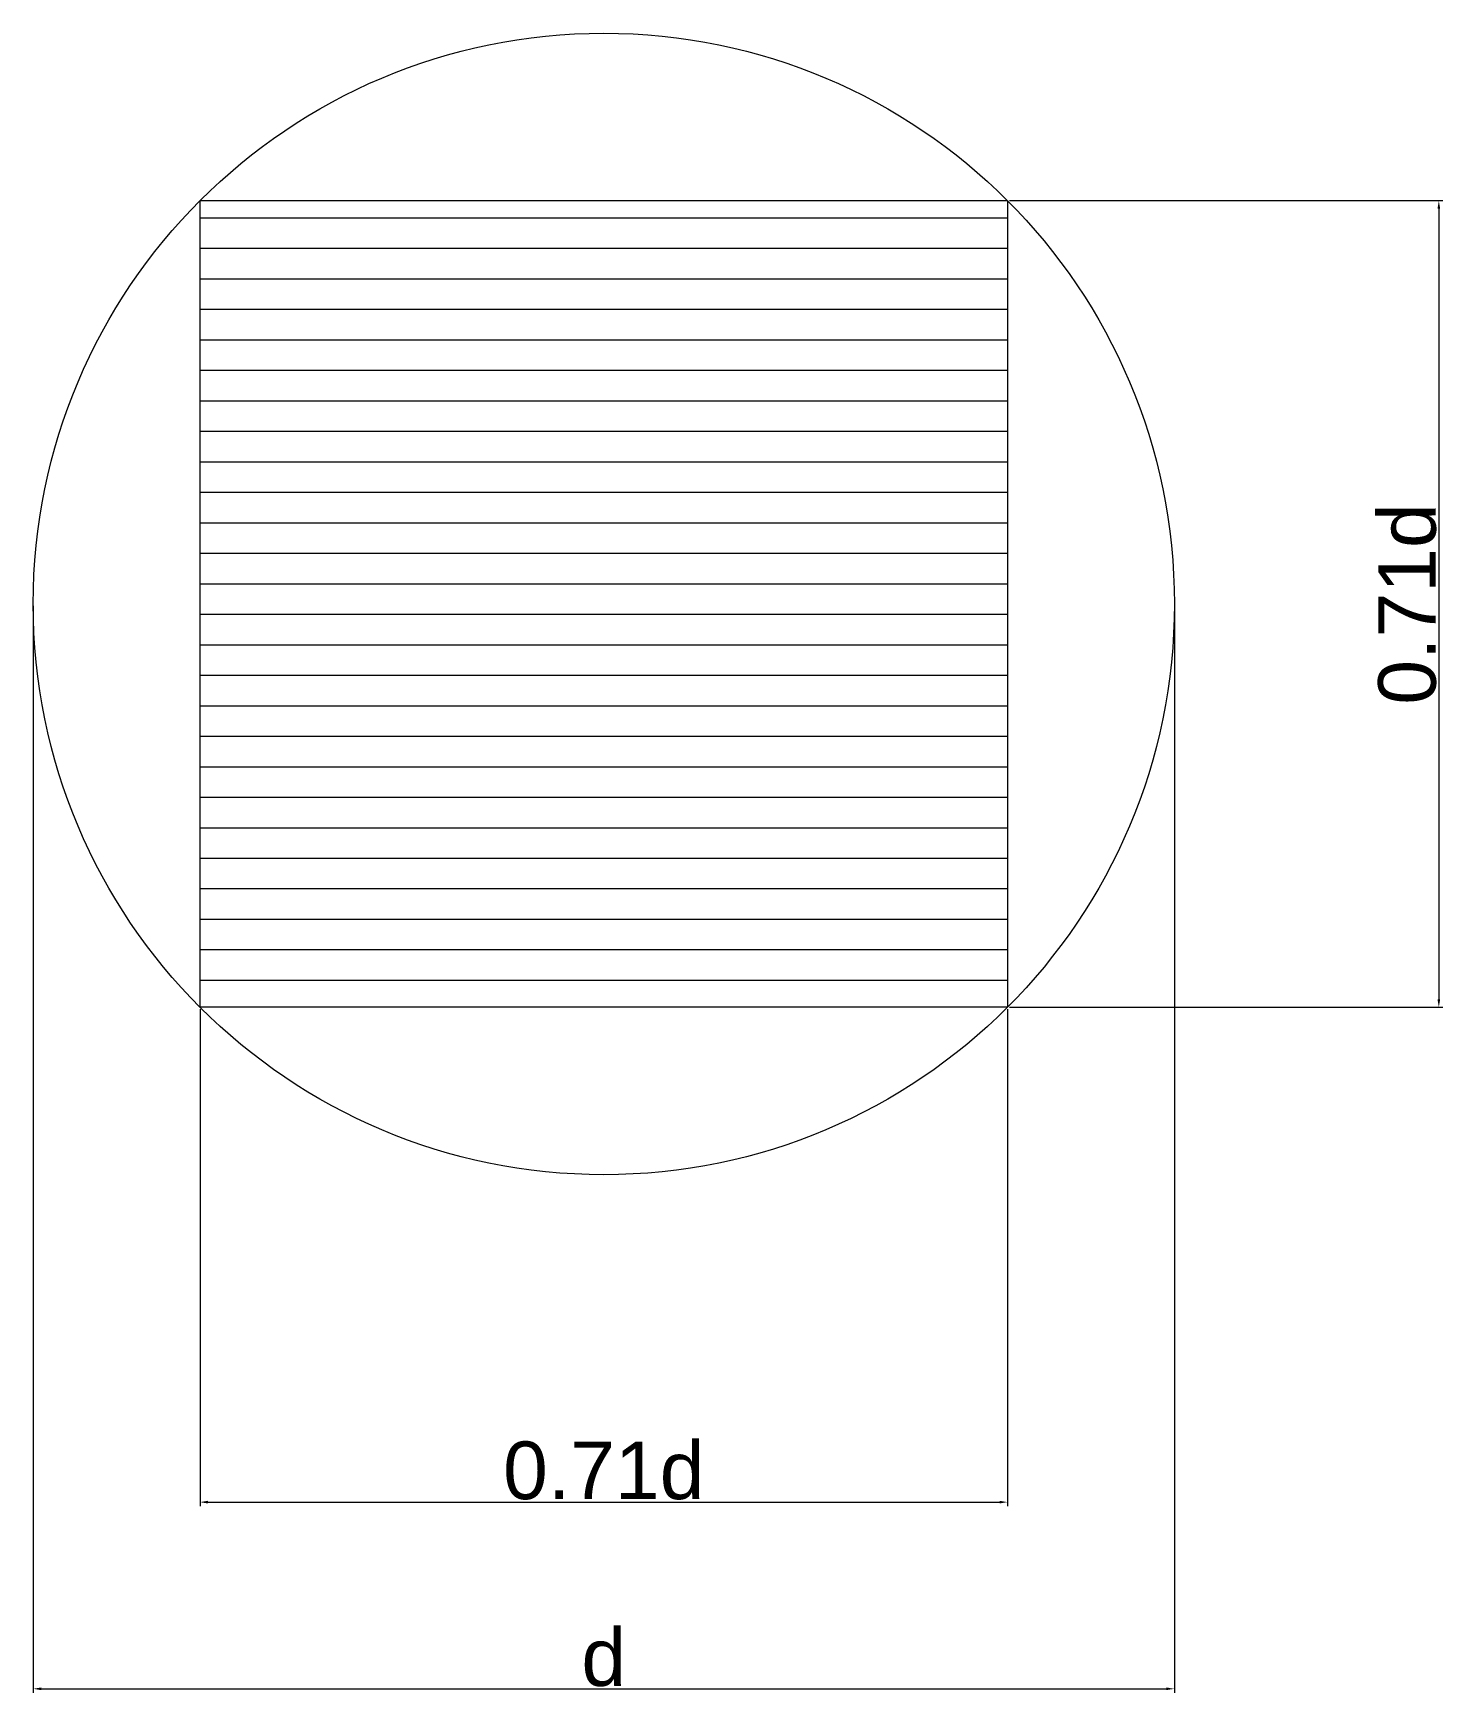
# Model space of a CAD drawing. Header units: millimetres. Extents: x -60 to 1545, y -297 to 361.
# Drawn here: x 1105 to 1545, y -297 to 221 of the extents above; entities that cross this region are included whole.
import ezdxf

# ---------------------------------------------------------------- set-up
doc = ezdxf.new("R2010")
doc.units = ezdxf.units.MM
doc.styles.get("Standard").update_dxf_attribs({"font": 'arial_0.ttf'})
doc.dimstyles.new('ISO-25', dxfattribs={"dimtxt": 2.5, "dimasz": 2.5, "dimexe": 1.25, "dimexo": 0.625, "dimtad": 1, "dimtxsty": 'Standard', "dimcen": 2.5, "dimadec": 0, "dimazin": 0, "dimtfac": 1, "dimtmove": 0, "dimatfit": 3, "dimfxl": 1, "dimarcsym": 0})

# ---------------------------------------------------------------- blocks, each defined once
blk = doc.blocks.new('*D8')
at = {"color": 0, "lineweight": -2, "transparency": 16777216}
for p, q in [((1104.67, 42.49), (1104.67, -297.01)), ((1461.24, 42.49), (1461.24, -297.01)), ((1107.17, -295.76), (1458.74, -295.76))]:
    blk.add_line(p, q, dxfattribs=at)
at = {"color": 0, "transparency": 16777216}
for points in [[(1107.17, -295.34), (1107.17, -296.17), (1104.67, -295.76)], [(1458.74, -295.34), (1458.74, -296.17), (1461.24, -295.76)]]:
    blk.add_solid(points, dxfattribs=at)
at = {"layer": 'Defpoints', "color": 0, "transparency": 16777216}
for p in [(1104.67, 43.11), (1461.24, 43.11), (1461.24, -295.76)]:
    blk.add_point(p, dxfattribs=at)
at = {"color": 0, "transparency": 16777216, "insert": (1282.96, -285.99), "char_height": 2.5, "width": 44.5309, "attachment_point": 5}
blk.add_mtext('{\\H7.2x;d}', dxfattribs=at)
blk = doc.blocks.new('*D9')
at = {"color": 0, "lineweight": -2, "transparency": 16777216}
for p, q in [((1156.8, -83.49), (1156.8, -238.7)), ((1409.12, -83.49), (1409.12, -238.7)), ((1159.3, -237.45), (1406.62, -237.45))]:
    blk.add_line(p, q, dxfattribs=at)
at = {"color": 0, "transparency": 16777216}
for points in [[(1159.3, -237.03), (1159.3, -237.87), (1156.8, -237.45)], [(1406.62, -237.03), (1406.62, -237.87), (1409.12, -237.45)]]:
    blk.add_solid(points, dxfattribs=at)
at = {"layer": 'Defpoints', "color": 0, "transparency": 16777216}
for p in [(1156.8, -82.86), (1409.12, -82.86), (1409.12, -237.45)]:
    blk.add_point(p, dxfattribs=at)
at = {"color": 0, "transparency": 16777216, "insert": (1282.96, -227.64), "char_height": 2.5, "width": 133.5664, "attachment_point": 5}
blk.add_mtext('{\\H7.2x;0.71d}', dxfattribs=at)
blk = doc.blocks.new('*D10')
at = {"color": 0, "lineweight": -2, "transparency": 16777216}
for p, q in [((1409.74, 169.09), (1545.13, 169.09)), ((1543.88, 166.59), (1543.88, -80.36)), ((1409.74, -82.86), (1545.13, -82.86))]:
    blk.add_line(p, q, dxfattribs=at)
at = {"color": 0, "transparency": 16777216}
for points in [[(1543.46, 166.59), (1544.3, 166.59), (1543.88, 169.09)], [(1543.46, -80.36), (1544.3, -80.36), (1543.88, -82.86)]]:
    blk.add_solid(points, dxfattribs=at)
at = {"layer": 'Defpoints', "color": 0, "transparency": 16777216}
for p in [(1409.12, 169.09), (1409.12, -82.86), (1543.88, -82.86)]:
    blk.add_point(p, dxfattribs=at)
at = {"color": 0, "transparency": 16777216, "insert": (1534.06, 43.11), "char_height": 2.5, "width": 85.5402, "attachment_point": 5, "rotation": 90}
blk.add_mtext('{\\H7.2x;0.71d}', dxfattribs=at)

msp = doc.modelspace()

# ---------------------------------------------------------------- hatches: boundary and pattern name
h = msp.add_hatch()
h.set_pattern_fill('ANSI31', color=256, scale=3, angle=135)
h.set_pattern_definition([(180, (-593.447, -331.576), (-2e-15, -9.525), [])])
h.paths.add_polyline_path([(1156.802, 169.088), (1409.117, 169.088), (1409.117, -82.863), (1156.802, -82.863)])

# ---------------------------------------------------------------- linework, layer by layer
msp.add_lwpolyline([(1156.802, 169.088), (1409.117, 169.088), (1409.117, -82.863), (1156.802, -82.863)], close=True)
msp.add_circle((1282.959, 43.113), 178.285)

# ---------------------------------------------------------------- dimensions: what is measured, and where the dimension line sits
dim = msp.add_linear_dim(base=(1543.879, -82.863), p1=(1409.117, 169.088), p2=(1409.117, -82.863), angle=90, text='{\\H7.2x;0.71d}', dimstyle='ISO-25')
dim.commit()
dim.dimension.update_dxf_attribs({"geometry": '*D10', "text_midpoint": (1534.064, 43.113)})
for base, p1, p2, text, picture, middle in [((1461.244, -295.758), (1104.674, 43.113), (1461.244, 43.113), '{\\H7.2x;d}', '*D8', (1282.959, -285.986)), ((1409.117, -237.45), (1156.802, -82.863), (1409.117, -82.863), '{\\H7.2x;0.71d}', '*D9', (1282.959, -227.635))]:
    dim = msp.add_linear_dim(base=base, p1=p1, p2=p2, text=text, dimstyle='ISO-25')
    dim.commit()
    dim.dimension.update_dxf_attribs({"geometry": picture, "text_midpoint": middle})

doc.saveas('drawing.dxf')
